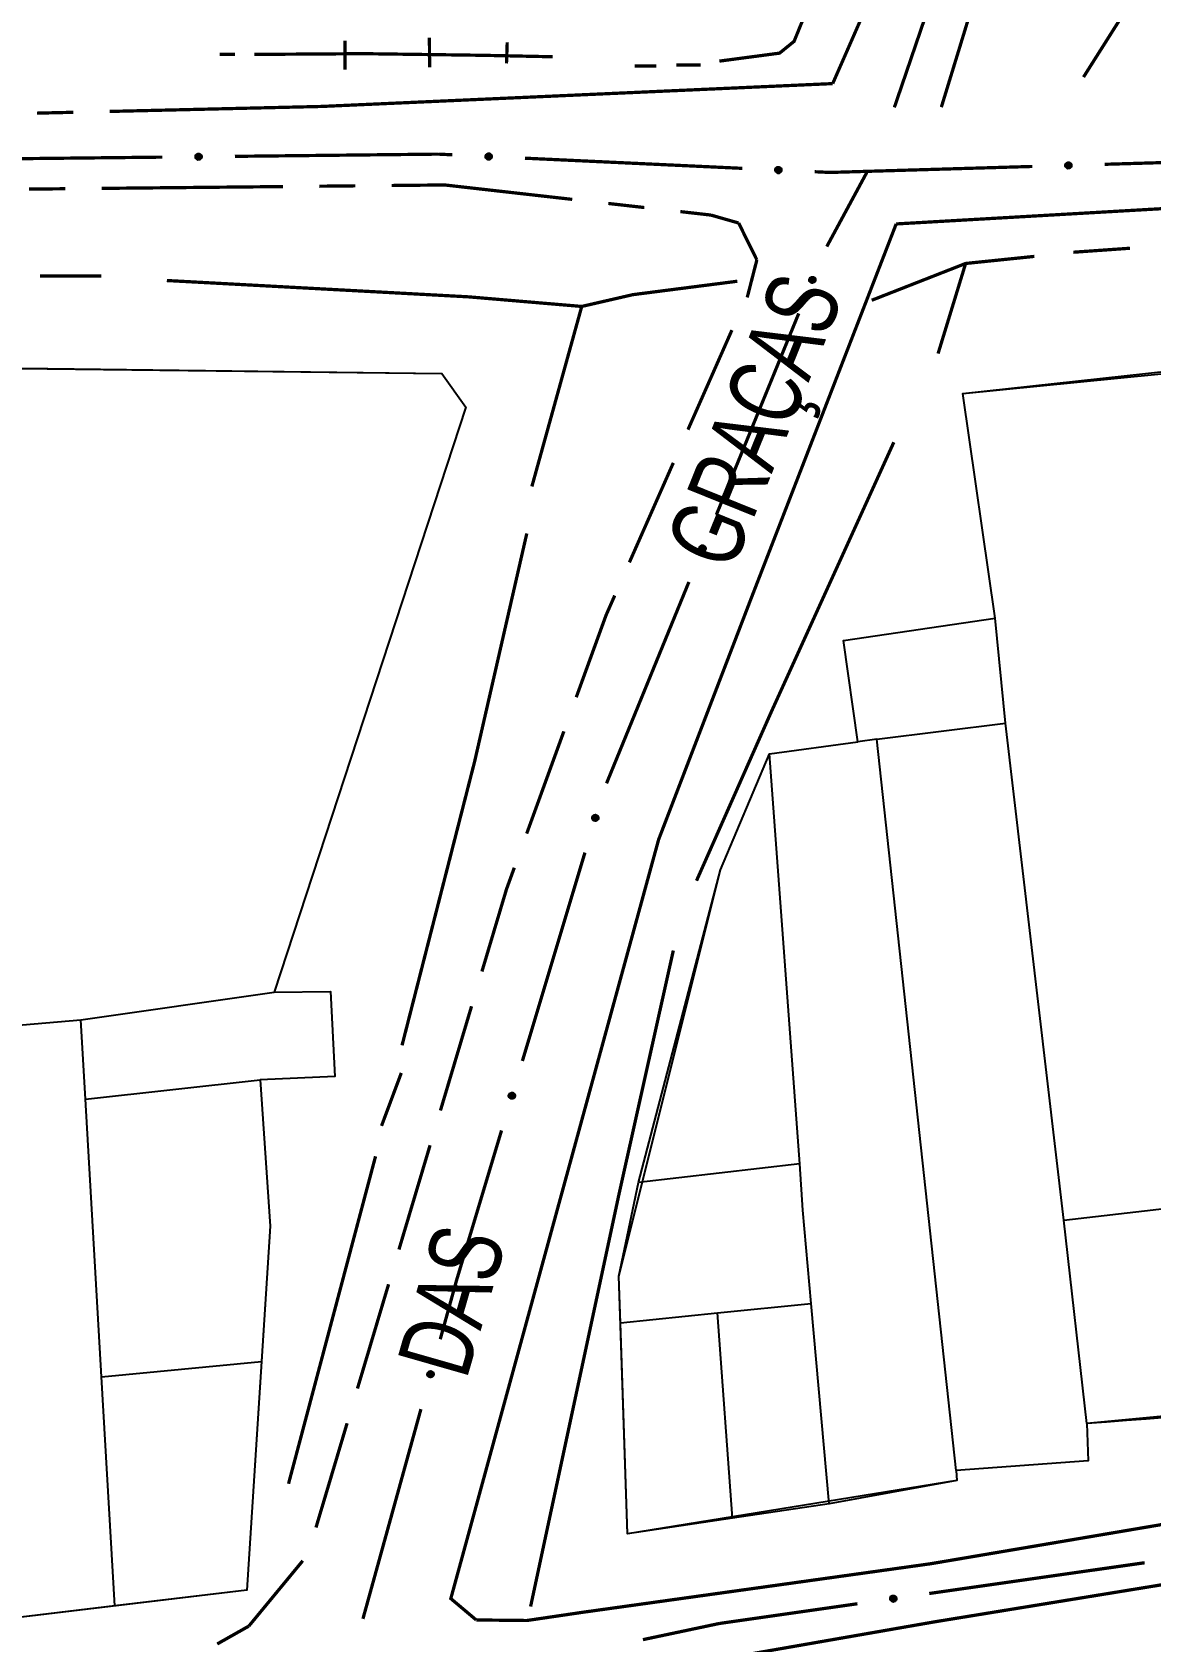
# Model space of a CAD drawing. Extents: x 203614 to 206284, y 4847494 to 4848495.
# Drawn here: x 204399.7 to 204461.4, y 4847875.6 to 4847964.4 of the extents above; entities that cross this region are included whole.
import ezdxf

# ---------------------------------------------------------------- set-up
doc = ezdxf.new("R2010")
doc.units = 0
doc.header["$LTSCALE"] = 1.5
doc.header["$MEASUREMENT"] = 0
doc.linetypes.add('PHANTOMX2', pattern=[5, 2.5, -0.5, 0.5, -0.5, 0.5, -0.5])
for name, color, linetype in [('CD-MALHA-LOTES', 40, 'CONTINUOUS'), ('HD-VALAS-DRENOS', 170, 'CONTINUOUS'), ('RU-QUADRAS', 210, 'CONTINUOUS'), ('SV-EIXO-RUA-N-PAV', 6, 'CONTINUOUS'), ('SV-EIXO-RUA-PAV', 20, 'CONTINUOUS'), ('SV-ESTIVAS', 7, 'CONTINUOUS'), ('SV-RUA-NAO-PAV-S-GUIA-C-GUIA', 7, 'PHANTOMX2'), ('SV-RUA-PAVIM-S-GUIA-C-GUIA', 7, 'CONTINUOUS'), ('SV-TXT-RUA-N-PAV-S-GUIA-C-GUIA', 7, 'CONTINUOUS')]:
    doc.layers.add(name, color=color, linetype=linetype)
doc.styles.add('ARIAL', font='ARIAL.TTF')

msp = doc.modelspace()

# ---------------------------------------------------------------- linework, layer by layer
at = {"layer": 'CD-MALHA-LOTES', "flags": 128}
for points in [[(204386.08, 4847946.06), (204422.31, 4847945.6), (204423.64, 4847943.73), (204413.06, 4847911.48)], [(204451.05, 4847944.48), (204466.06, 4847945.98)], [(204452.82, 4847932.1), (204451.05, 4847944.48)], [(204444.47, 4847930.86), (204452.82, 4847932.1)], [(204453.4, 4847926.3), (204452.82, 4847932.1)], [(204445.25, 4847925.28), (204444.47, 4847930.86)], [(204446.3, 4847925.43), (204453.4, 4847926.3)], [(204456.62, 4847898.9), (204453.4, 4847926.3)], [(204440.39, 4847924.61), (204445.25, 4847925.28)], [(204446.3, 4847925.43), (204445.25, 4847925.28)], [(204450.67, 4847885.09), (204446.3, 4847925.43)], [(204433.16, 4847900.98), (204437.68, 4847918.22), (204440.39, 4847924.61)], [(204442.05, 4847902), (204440.39, 4847924.61)], [(204402.41, 4847909.95), (204413.06, 4847911.48)], [(204413.06, 4847911.48), (204416.17, 4847911.51)], [(204416.17, 4847911.51), (204416.41, 4847906.83)], [(204391.88, 4847909.05), (204402.41, 4847909.95)], [(204402.67, 4847905.58), (204402.41, 4847909.95)], [(204402.67, 4847905.58), (204412.29, 4847906.64)], [(204416.41, 4847906.83), (204412.29, 4847906.64)], [(204412.29, 4847906.64), (204412.85, 4847898.57), (204412.37, 4847891.11)], [(204403.55, 4847890.25), (204402.67, 4847905.58)], [(204442.05, 4847902), (204433.16, 4847900.98)], [(204442.23, 4847899.45), (204442.05, 4847902)], [(204432.16, 4847893.24), (204432.08, 4847895.81), (204433.16, 4847900.98)], [(204456.62, 4847898.9), (204471.55, 4847900.62)], [(204442.69, 4847894.31), (204442.23, 4847899.45)], [(204457.88, 4847887.68), (204456.62, 4847898.9)], [(204432.16, 4847893.24), (204437.51, 4847893.78)], [(204437.51, 4847893.78), (204442.69, 4847894.31)], [(204438.35, 4847882.46), (204437.51, 4847893.78)], [(204443.67, 4847883.25), (204442.69, 4847894.31)], [(204432.56, 4847881.6), (204432.16, 4847893.24)], [(204403.55, 4847890.25), (204412.37, 4847891.11)], [(204412.37, 4847891.11), (204411.57, 4847878.5)], [(204404.28, 4847877.63), (204403.55, 4847890.25)], [(204472.94, 4847889.11), (204457.88, 4847887.68)], [(204457.88, 4847887.68), (204457.96, 4847885.62)], [(204457.96, 4847885.62), (204450.67, 4847885.09)], [(204450.67, 4847885.09), (204450.71, 4847884.55)], [(204450.71, 4847884.55), (204443.67, 4847883.25)], [(204443.67, 4847883.25), (204438.35, 4847882.46)], [(204438.35, 4847882.46), (204432.56, 4847881.6)], [(204411.57, 4847878.5), (204404.28, 4847877.63)], [(204404.28, 4847877.63), (204394.36, 4847876.44)]]:
    msp.add_lwpolyline(points, dxfattribs=at)
at = {"layer": 'HD-VALAS-DRENOS', "const_width": 0.18, "flags": 128}
for points in [[(204460.64, 4847966.59), (204457.7, 4847961.94)], [(204442.52, 4847965.83), (204441.74, 4847963.91), (204440.94, 4847963.26), (204437.62, 4847962.82)], [(204410.9, 4847963.19), (204410.06, 4847963.19)], [(204428.43, 4847963.06), (204424.61, 4847963.14), (204418.06, 4847963.23), (204411.98, 4847963.19)], [(204434.15, 4847962.55), (204432.94, 4847962.55)], [(204436.59, 4847962.6), (204435.25, 4847962.6)], [(204460.26, 4847952.5), (204457.14, 4847952.28)], [(204451.2, 4847951.66), (204446.02, 4847949.63)], [(204449.68, 4847946.69), (204451.2, 4847951.66), (204454.99, 4847952.05)], [(204403.54, 4847950.97), (204400.16, 4847950.97)], [(204430.03, 4847949.29), (204423.78, 4847949.82), (204407.15, 4847950.72)], [(204427.28, 4847939.36), (204430.03, 4847949.29), (204432.85, 4847949.94), (204438.61, 4847950.68)], [(204440.5, 4847926.97), (204447.24, 4847941.8)], [(204420.12, 4847908.54), (204424.12, 4847924.18), (204427, 4847936.77)], [(204436.36, 4847917.62), (204440.5, 4847926.97)], [(204427.21, 4847877.59), (204432.09, 4847900.36), (204435.08, 4847913.77)], [(204418.99, 4847904.1), (204420.08, 4847907.02)], [(204413.86, 4847884.36), (204418.66, 4847902.42)]]:
    msp.add_lwpolyline(points, dxfattribs=at)
at = {"layer": 'RU-QUADRAS', "color": 6, "linetype": 'Continuous'}
msp.add_lwpolyline([(204302.6, 4847947.01), (204422.31, 4847945.6), (204423.64, 4847943.73), (204413.06, 4847911.48), (204416.17, 4847911.51), (204416.41, 4847906.83), (204412.29, 4847906.64), (204412.85, 4847898.57), (204411.57, 4847878.5), (204394.36, 4847876.44)], dxfattribs=at)
msp.add_lwpolyline([(204492.67, 4847892.13, -0.028616723), (204457.88, 4847887.68), (204457.96, 4847885.62), (204450.67, 4847885.09), (204450.71, 4847884.55), (204432.56, 4847881.6), (204432.08, 4847895.81), (204437.68, 4847918.22), (204440.39, 4847924.61), (204445.25, 4847925.28), (204444.47, 4847930.86), (204452.82, 4847932.1), (204451.05, 4847944.48), (204473.87, 4847946.98)], format="xyb", dxfattribs=at)
at = {"layer": 'SV-EIXO-RUA-N-PAV', "const_width": 0.18, "flags": 128}
for points in [[(204394.901214, 4847957.394161), (204406.900504, 4847957.524633)], [(204410.900268, 4847957.568123), (204421.899618, 4847957.687722)], [(204421.899618, 4847957.687722), (204422.11, 4847957.69)], [(204422.11, 4847957.69), (204422.898744, 4847957.653136)], [(204426.894383, 4847957.466389), (204438.881297, 4847956.906148)], [(204458.869372, 4847957.128707), (204470.864112, 4847957.483978)], [(204442.876936, 4847956.719401), (204443.72, 4847956.68)], [(204443.72, 4847956.68), (204454.871125, 4847957.010284)], [(204445.442694, 4847956.11077), (204445.75, 4847956.68)], [(204443.54247, 4847952.590947), (204445.442694, 4847956.11077)], [(204437.453077, 4847937.797089), (204441.995361, 4847948.904188)], [(204431.396699, 4847922.987623), (204435.938983, 4847934.094723)], [(204426.756956, 4847907.677206), (204430.206691, 4847919.170653)], [(204423.12, 4847895.56), (204425.607044, 4847903.846057)], [(204423.02706, 4847895.223862), (204423.12, 4847895.56)], [(204422.227577, 4847892.332353), (204423.02706, 4847895.223862)], [(204417.963669, 4847876.910969), (204421.1616, 4847888.477007)], [(204449.192718, 4847878.309516), (204461.072238, 4847880.005693)], [(204437.64, 4847876.66), (204445.232878, 4847877.744123)], [(204437.317026, 4847876.591703), (204437.64, 4847876.66)], [(204433.403569, 4847875.764146), (204437.317026, 4847876.591703)]]:
    msp.add_lwpolyline(points, dxfattribs=at)
at = {"layer": 'SV-EIXO-RUA-N-PAV', "flags": 128}
for points in [[(204408.755517, 4847957.65489), (204408.789224, 4847957.690328), (204408.82544, 4847957.713893), (204408.861303, 4847957.724854), (204408.895519, 4847957.726276), (204408.930688, 4847957.723788), (204408.965593, 4847957.713457), (204409.001793, 4847957.69341), (204409.03758, 4847957.659847), (204409.059282, 4847957.62116), (204409.071909, 4847957.586576), (204409.075446, 4847957.550982), (204409.072457, 4847957.516857), (204409.060526, 4847957.480956), (204409.039852, 4847957.444469), (204409.005232, 4847957.4093), (204408.969568, 4847957.386441), (204408.934602, 4847957.37675), (204408.898796, 4847957.373421), (204408.862921, 4847957.376391), (204408.828717, 4847957.38673), (204408.792018, 4847957.407612), (204408.757759, 4847957.442242), (204408.734554, 4847957.477551), (204408.724375, 4847957.512373), (204408.721891, 4847957.547698), (204408.723957, 4847957.583002), (204408.732881, 4847957.618521), (204408.755517, 4847957.65489)], [(204424.758179, 4847957.676431), (204424.793869, 4847957.709871), (204424.831381, 4847957.731313), (204424.867815, 4847957.740192), (204424.902057, 4847957.739643), (204424.937025, 4847957.735135), (204424.971277, 4847957.722813), (204425.006263, 4847957.700715), (204425.040059, 4847957.665148), (204425.059499, 4847957.625277), (204425.070115, 4847957.590023), (204425.071598, 4847957.554285), (204425.06665, 4847957.520389), (204425.052674, 4847957.485233), (204425.029934, 4847957.449997), (204424.993348, 4847957.416879), (204424.956428, 4847957.39611), (204424.920961, 4847957.388447), (204424.885023, 4847957.387184), (204424.849379, 4847957.392213), (204424.815826, 4847957.404503), (204424.78039, 4847957.427462), (204424.748181, 4847957.464006), (204424.727046, 4847957.500593), (204424.718887, 4847957.535942), (204424.71844, 4847957.571352), (204424.722534, 4847957.606479), (204424.733488, 4847957.641425), (204424.758179, 4847957.676431)], [(204440.740732, 4847956.929443), (204440.776422, 4847956.962883), (204440.813934, 4847956.984325), (204440.850368, 4847956.993204), (204440.88461, 4847956.992654), (204440.919578, 4847956.988147), (204440.95383, 4847956.975824), (204440.988816, 4847956.953727), (204441.022613, 4847956.91816), (204441.042052, 4847956.878289), (204441.052668, 4847956.843035), (204441.054151, 4847956.807297), (204441.049203, 4847956.773401), (204441.035227, 4847956.738245), (204441.012487, 4847956.703008), (204440.975901, 4847956.66989), (204440.938981, 4847956.649121), (204440.903515, 4847956.641459), (204440.867576, 4847956.640195), (204440.831932, 4847956.645225), (204440.79838, 4847956.657515), (204440.762943, 4847956.680474), (204440.730734, 4847956.717018), (204440.709599, 4847956.753605), (204440.70144, 4847956.788954), (204440.700993, 4847956.824363), (204440.705087, 4847956.859491), (204440.716041, 4847956.894437), (204440.740732, 4847956.929443)], [(204456.723372, 4847957.175274), (204456.756409, 4847957.211338), (204456.792177, 4847957.235577), (204456.827828, 4847957.247208), (204456.862012, 4847957.249271), (204456.897222, 4847957.247443), (204456.932314, 4847957.237767), (204456.968883, 4847957.218401), (204457.005292, 4847957.185515), (204457.027715, 4847957.147242), (204457.040988, 4847957.1129), (204457.045191, 4847957.077379), (204457.042842, 4847957.043204), (204457.031587, 4847957.007085), (204457.011599, 4847956.970217), (204456.977645, 4847956.934406), (204456.942416, 4847956.910883), (204456.907637, 4847956.900539), (204456.871899, 4847956.896539), (204456.835976, 4847956.898837), (204456.801583, 4847956.908533), (204456.764499, 4847956.928723), (204456.729598, 4847956.962705), (204456.705735, 4847956.997574), (204456.694905, 4847957.032198), (204456.69176, 4847957.067471), (204456.693164, 4847957.102808), (204456.701422, 4847957.138488), (204456.723372, 4847957.175274)], [(204442.596133, 4847950.66405), (204442.576576, 4847950.708879), (204442.568935, 4847950.751405), (204442.572771, 4847950.788709), (204442.584756, 4847950.820789), (204442.600713, 4847950.852228), (204442.623795, 4847950.880376), (204442.656334, 4847950.905942), (204442.701165, 4847950.925875), (204442.745244, 4847950.93084), (204442.782017, 4847950.929036), (204442.816188, 4847950.918465), (204442.84647, 4847950.902451), (204442.874915, 4847950.877508), (204442.900502, 4847950.84428), (204442.919455, 4847950.798716), (204442.92666, 4847950.756972), (204442.922002, 4847950.720988), (204442.911157, 4847950.686702), (204442.894481, 4847950.6548), (204442.871664, 4847950.627301), (204442.838163, 4847950.601599), (204442.792943, 4847950.583489), (204442.751391, 4847950.575827), (204442.71535, 4847950.579978), (204442.681836, 4847950.591415), (204442.650108, 4847950.607037), (204442.620848, 4847950.629062), (204442.596133, 4847950.66405)], [(204436.539754, 4847935.854584), (204436.520197, 4847935.899413), (204436.512556, 4847935.941939), (204436.516392, 4847935.979243), (204436.528377, 4847936.011324), (204436.544335, 4847936.042763), (204436.567417, 4847936.07091), (204436.599955, 4847936.096476), (204436.644786, 4847936.116409), (204436.688865, 4847936.121374), (204436.725639, 4847936.11957), (204436.75981, 4847936.108999), (204436.790091, 4847936.092985), (204436.818536, 4847936.068042), (204436.844123, 4847936.034814), (204436.863076, 4847935.98925), (204436.870281, 4847935.947506), (204436.865624, 4847935.911522), (204436.854779, 4847935.877236), (204436.838102, 4847935.845334), (204436.815285, 4847935.817835), (204436.781784, 4847935.792134), (204436.736564, 4847935.774023), (204436.695012, 4847935.766361), (204436.658971, 4847935.770512), (204436.625457, 4847935.781949), (204436.593729, 4847935.797571), (204436.564469, 4847935.819596), (204436.539754, 4847935.854584)], [(204430.634908, 4847920.980258), (204430.611119, 4847921.022991), (204430.599411, 4847921.064582), (204430.599631, 4847921.102082), (204430.608466, 4847921.135169), (204430.621316, 4847921.168), (204430.641576, 4847921.198243), (204430.671496, 4847921.226828), (204430.714196, 4847921.250993), (204430.75759, 4847921.260186), (204430.794366, 4847921.261938), (204430.829398, 4847921.254712), (204430.861083, 4847921.241694), (204430.891801, 4847921.219611), (204430.920473, 4847921.189006), (204430.943733, 4847921.145482), (204430.954931, 4847921.104628), (204430.953766, 4847921.068362), (204430.946279, 4847921.03319), (204430.932758, 4847920.999829), (204430.9127, 4847920.970257), (204430.881834, 4847920.941444), (204430.838571, 4847920.919056), (204430.797952, 4847920.907422), (204430.761679, 4847920.908077), (204430.727218, 4847920.916228), (204430.694131, 4847920.928717), (204430.662883, 4847920.947816), (204430.634908, 4847920.980258)], [(204426.035261, 4847905.655662), (204426.011471, 4847905.698395), (204425.999764, 4847905.739986), (204425.999984, 4847905.777486), (204426.008818, 4847905.810573), (204426.021669, 4847905.843404), (204426.041928, 4847905.873647), (204426.071849, 4847905.902232), (204426.114548, 4847905.926397), (204426.157943, 4847905.93559), (204426.194719, 4847905.937342), (204426.22975, 4847905.930116), (204426.261435, 4847905.917098), (204426.292154, 4847905.895015), (204426.320826, 4847905.86441), (204426.344086, 4847905.820886), (204426.355284, 4847905.780032), (204426.354119, 4847905.743766), (204426.346632, 4847905.708594), (204426.33311, 4847905.675233), (204426.313052, 4847905.645661), (204426.282186, 4847905.616848), (204426.238924, 4847905.59446), (204426.198305, 4847905.582826), (204426.162032, 4847905.583481), (204426.12757, 4847905.591632), (204426.094484, 4847905.604121), (204426.063236, 4847905.62322), (204426.035261, 4847905.655662)], [(204421.550199, 4847890.295531), (204421.525482, 4847890.337734), (204421.512869, 4847890.37906), (204421.51227, 4847890.416555), (204421.52038, 4847890.449827), (204421.532511, 4847890.482932), (204421.552105, 4847890.513609), (204421.581394, 4847890.542841), (204421.623555, 4847890.567933), (204421.666739, 4847890.578071), (204421.703468, 4847890.580626), (204421.738649, 4847890.574166), (204421.770611, 4847890.561843), (204421.801804, 4847890.540436), (204421.831137, 4847890.510465), (204421.855342, 4847890.46746), (204421.86743, 4847890.42686), (204421.867057, 4847890.390577), (204421.86034, 4847890.35525), (204421.84755, 4847890.321601), (204421.828142, 4847890.291598), (204421.797913, 4847890.262118), (204421.75515, 4847890.238791), (204421.714794, 4847890.226272), (204421.678516, 4847890.226136), (204421.643885, 4847890.233532), (204421.610533, 4847890.245295), (204421.578875, 4847890.263708), (204421.550199, 4847890.295531)], [(204447.055001, 4847878.115486), (204447.083791, 4847878.155022), (204447.11662, 4847878.183115), (204447.150745, 4847878.198664), (204447.184483, 4847878.204542), (204447.219676, 4847878.206668), (204447.25563, 4847878.200983), (204447.294138, 4847878.185834), (204447.334001, 4847878.157231), (204447.360569, 4847878.12171), (204447.377603, 4847878.08907), (204447.385758, 4847878.054243), (204447.38725, 4847878.02002), (204447.38011, 4847877.982868), (204447.364377, 4847877.943994), (204447.334646, 4847877.904606), (204447.302272, 4847877.877286), (204447.26887, 4847877.863112), (204447.233806, 4847877.855136), (204447.197851, 4847877.853396), (204447.162589, 4847877.85918), (204447.123477, 4847877.875091), (204447.08499, 4847877.904951), (204447.057373, 4847877.936929), (204447.042734, 4847877.970123), (204447.035659, 4847878.004821), (204447.033097, 4847878.040093), (204447.037307, 4847878.076473), (204447.055001, 4847878.115486)]]:
    msp.add_lwpolyline(points, close=True, dxfattribs=at)
for points in [[(204408.721891, 4847957.547698), (204409.071909, 4847957.586576)], [(204408.723957, 4847957.583002), (204409.059282, 4847957.62116)], [(204408.724375, 4847957.512373), (204409.075446, 4847957.550982)], [(204408.725735, 4847957.529632), (204409.071947, 4847957.566147)], [(204408.726699, 4847957.566487), (204409.060601, 4847957.605597)], [(204408.732881, 4847957.618521), (204409.03758, 4847957.659847)], [(204408.732943, 4847957.494231), (204409.070939, 4847957.533385)], [(204408.73315, 4847957.600672), (204409.043842, 4847957.640894)], [(204408.734554, 4847957.477551), (204409.072457, 4847957.516857)], [(204408.745059, 4847957.634917), (204409.016183, 4847957.674709)], [(204408.748338, 4847957.458918), (204409.061774, 4847957.497806)], [(204408.755517, 4847957.65489), (204409.001793, 4847957.69341)], [(204408.774662, 4847957.673447), (204408.976302, 4847957.702932)], [(204408.789224, 4847957.690328), (204408.965593, 4847957.713457)], [(204408.809811, 4847957.703851), (204408.939299, 4847957.71754)], [(204408.82544, 4847957.713893), (204408.930688, 4847957.723788)], [(204424.71844, 4847957.571352), (204425.070115, 4847957.590023)], [(204424.718887, 4847957.535942), (204425.071598, 4847957.554285)], [(204424.721238, 4847957.553094), (204425.068978, 4847957.569626)], [(204424.722534, 4847957.606479), (204425.059499, 4847957.625277)], [(204424.724321, 4847957.589833), (204425.059921, 4847957.609664)], [(204424.726397, 4847957.517337), (204425.066086, 4847957.536977)], [(204424.727046, 4847957.500593), (204425.06665, 4847957.520389)], [(204424.732729, 4847957.62359), (204425.045221, 4847957.645867)], [(204424.733488, 4847957.641425), (204425.040059, 4847957.665148)], [(204424.739734, 4847957.481197), (204425.054888, 4847957.501984)], [(204424.746589, 4847957.657093), (204425.019553, 4847957.681217)], [(204424.748181, 4847957.464006), (204425.052674, 4847957.485233)], [(204424.758179, 4847957.676431), (204425.006263, 4847957.700715)], [(204424.77836, 4847957.693856), (204424.981363, 4847957.711688)], [(204424.793869, 4847957.709871), (204424.971277, 4847957.722813)], [(204424.8152, 4847957.722186), (204424.945262, 4847957.728402)], [(204424.831381, 4847957.731313), (204424.937025, 4847957.735135)], [(204408.757759, 4847957.442242), (204409.060526, 4847957.480956)], [(204408.778711, 4847957.426498), (204409.04715, 4847957.462167)], [(204408.792018, 4847957.407612), (204409.039852, 4847957.444469)], [(204408.815848, 4847957.39961), (204409.01479, 4847957.426336)], [(204408.828717, 4847957.38673), (204409.005232, 4847957.4093)], [(204408.850152, 4847957.382243), (204408.98099, 4847957.397312)], [(204408.862921, 4847957.376391), (204408.969568, 4847957.386441)], [(204424.768192, 4847957.447083), (204425.038239, 4847957.467246)], [(204424.78039, 4847957.427462), (204425.029934, 4847957.449997)], [(204424.80372, 4847957.418102), (204425.00387, 4847957.433336)], [(204424.815826, 4847957.404503), (204424.993348, 4847957.416879)], [(204424.836968, 4847957.39879), (204424.968456, 4847957.406305)], [(204424.849379, 4847957.392213), (204424.956428, 4847957.39611)], [(204440.700993, 4847956.824363), (204441.052668, 4847956.843035)], [(204440.70144, 4847956.788954), (204441.054151, 4847956.807297)], [(204440.703792, 4847956.806106), (204441.051531, 4847956.822638)], [(204440.705087, 4847956.859491), (204441.042052, 4847956.878289)], [(204440.706875, 4847956.842845), (204441.042474, 4847956.862676)], [(204440.70895, 4847956.770349), (204441.048639, 4847956.789989)], [(204440.709599, 4847956.753605), (204441.049203, 4847956.773401)], [(204440.715282, 4847956.876602), (204441.027774, 4847956.898879)], [(204440.716041, 4847956.894437), (204441.022613, 4847956.91816)], [(204440.722287, 4847956.734209), (204441.037442, 4847956.754996)], [(204440.729142, 4847956.910104), (204441.002106, 4847956.934229)], [(204440.730734, 4847956.717018), (204441.035227, 4847956.738245)], [(204440.740732, 4847956.929443), (204440.988816, 4847956.953727)], [(204440.750745, 4847956.700095), (204441.020792, 4847956.720258)], [(204440.760913, 4847956.946868), (204440.963916, 4847956.9647)], [(204440.762943, 4847956.680474), (204441.012487, 4847956.703008)], [(204440.776422, 4847956.962883), (204440.95383, 4847956.975824)], [(204440.786273, 4847956.671114), (204440.986423, 4847956.686348)], [(204440.797753, 4847956.975198), (204440.927815, 4847956.981414)], [(204440.79838, 4847956.657515), (204440.975901, 4847956.66989)], [(204440.813934, 4847956.984325), (204440.919578, 4847956.988147)], [(204440.819521, 4847956.651802), (204440.951009, 4847956.659317)], [(204440.831932, 4847956.645225), (204440.938981, 4847956.649121)], [(204456.69176, 4847957.067471), (204457.040988, 4847957.1129)], [(204456.693164, 4847957.102808), (204457.027715, 4847957.147242)], [(204456.694905, 4847957.032198), (204457.045191, 4847957.077379)], [(204456.695942, 4847957.04948), (204457.041409, 4847957.092475)], [(204456.696215, 4847957.086347), (204457.029327, 4847957.131706)], [(204456.701422, 4847957.138488), (204457.005292, 4847957.185515)], [(204456.702025, 4847957.120647), (204457.011909, 4847957.166683)], [(204456.703812, 4847957.01422), (204457.041015, 4847957.059701)], [(204456.705735, 4847956.997574), (204457.042842, 4847957.043204)], [(204456.71329, 4847957.155108), (204456.983621, 4847957.199973)], [(204456.719866, 4847956.979203), (204457.032518, 4847957.023956)], [(204456.723372, 4847957.175274), (204456.968883, 4847957.218401)], [(204456.729598, 4847956.962705), (204457.031587, 4847957.007085)], [(204456.742166, 4847957.194187), (204456.943218, 4847957.227444)], [(204456.750842, 4847956.947357), (204457.018565, 4847956.98805)], [(204456.756409, 4847957.211338), (204456.932314, 4847957.237767)], [(204456.764499, 4847956.928723), (204457.011599, 4847956.970217)], [(204456.776739, 4847957.225244), (204456.905948, 4847957.241357)], [(204456.788475, 4847956.921169), (204456.986881, 4847956.951618)], [(204456.792177, 4847957.235577), (204456.897222, 4847957.247443)], [(204456.801583, 4847956.908533), (204456.977645, 4847956.934406)], [(204456.823099, 4847956.904448), (204456.953632, 4847956.921966)], [(204456.835976, 4847956.898837), (204456.942416, 4847956.910883)], [(204442.568935, 4847950.751405), (204442.600713, 4847950.852228)], [(204442.572116, 4847950.733102), (204442.609817, 4847950.857735)], [(204442.576576, 4847950.708879), (204442.623795, 4847950.880376)], [(204442.586472, 4847950.688901), (204442.637655, 4847950.886154)], [(204442.596133, 4847950.66405), (204442.656334, 4847950.905942)], [(204442.610473, 4847950.646653), (204442.679156, 4847950.911934)], [(204442.620848, 4847950.629062), (204442.701165, 4847950.925875)], [(204442.637399, 4847950.622374), (204442.721061, 4847950.924281)], [(204442.650108, 4847950.607037), (204442.745244, 4847950.93084)], [(204442.666391, 4847950.603146), (204442.760097, 4847950.926008)], [(204442.681836, 4847950.591415), (204442.782017, 4847950.929036)], [(204442.699976, 4847950.587938), (204442.800856, 4847950.921133)], [(204442.71535, 4847950.579978), (204442.816188, 4847950.918465)], [(204442.735396, 4847950.580824), (204442.830651, 4847950.907474)], [(204442.751391, 4847950.575827), (204442.84647, 4847950.902451)], [(204442.773915, 4847950.581287), (204442.859873, 4847950.885204)], [(204442.792943, 4847950.583489), (204442.874915, 4847950.877508)], [(204442.81559, 4847950.596677), (204442.88703, 4847950.857882)], [(204442.838163, 4847950.601599), (204442.900502, 4847950.84428)], [(204442.854795, 4847950.620448), (204442.907471, 4847950.814141)], [(204442.871664, 4847950.627301), (204442.919455, 4847950.798716)], [(204442.884127, 4847950.645308), (204442.921081, 4847950.77172)], [(204442.894481, 4847950.6548), (204442.92666, 4847950.756972)], [(204436.512556, 4847935.941939), (204436.544335, 4847936.042763)], [(204436.515737, 4847935.923636), (204436.553438, 4847936.048269)], [(204436.520197, 4847935.899413), (204436.567417, 4847936.07091)], [(204436.530094, 4847935.879436), (204436.581276, 4847936.076688)], [(204436.539754, 4847935.854584), (204436.599955, 4847936.096476)], [(204436.554094, 4847935.837188), (204436.622778, 4847936.102468)], [(204436.564469, 4847935.819596), (204436.644786, 4847936.116409)], [(204436.581021, 4847935.812908), (204436.664683, 4847936.114816)], [(204436.593729, 4847935.797571), (204436.688865, 4847936.121374)], [(204436.610013, 4847935.793681), (204436.703718, 4847936.116542)], [(204436.625457, 4847935.781949), (204436.725639, 4847936.11957)], [(204436.643597, 4847935.778472), (204436.744477, 4847936.111668)], [(204436.658971, 4847935.770512), (204436.75981, 4847936.108999)], [(204436.679017, 4847935.771358), (204436.774273, 4847936.098009)], [(204436.695012, 4847935.766361), (204436.790091, 4847936.092985)], [(204436.717537, 4847935.771822), (204436.803495, 4847936.075739)], [(204436.736564, 4847935.774023), (204436.818536, 4847936.068042)], [(204436.759211, 4847935.787211), (204436.830651, 4847936.048417)], [(204436.781784, 4847935.792134), (204436.844123, 4847936.034814)], [(204436.798417, 4847935.810982), (204436.851093, 4847936.004676)], [(204436.815285, 4847935.817835), (204436.863076, 4847935.98925)], [(204436.827748, 4847935.835842), (204436.864703, 4847935.962254)], [(204436.838102, 4847935.845334), (204436.870281, 4847935.947506)], [(204430.599411, 4847921.064582), (204430.621316, 4847921.168)], [(204430.604343, 4847921.046671), (204430.629846, 4847921.174359)], [(204430.611119, 4847921.022991), (204430.641576, 4847921.198243)], [(204430.622896, 4847921.004061), (204430.654813, 4847921.205331)], [(204430.634908, 4847920.980258), (204430.671496, 4847921.226828)], [(204430.65086, 4847920.964325), (204430.693635, 4847921.234994)], [(204430.662883, 4847920.947816), (204430.714196, 4847921.250993)], [(204430.680002, 4847920.942756), (204430.734153, 4847921.251326)], [(204430.694131, 4847920.928717), (204430.75759, 4847921.260186)], [(204430.710714, 4847920.926415), (204430.77284, 4847921.25681)], [(204430.727218, 4847920.916228), (204430.794366, 4847921.261938)], [(204430.745609, 4847920.914517), (204430.813879, 4847921.255889)], [(204430.761679, 4847920.908077), (204430.829398, 4847921.254712)], [(204430.78155, 4847920.910852), (204430.844853, 4847921.245168)], [(204430.797952, 4847920.907422), (204430.861083, 4847921.241694)], [(204430.819845, 4847920.915029), (204430.876087, 4847921.225821)], [(204430.838571, 4847920.919056), (204430.891801, 4847921.219611)], [(204430.859841, 4847920.934367), (204430.905752, 4847921.201245)], [(204430.881834, 4847920.941444), (204430.920473, 4847921.189006)], [(204430.896571, 4847920.961809), (204430.930318, 4847921.15968)], [(204430.9127, 4847920.970257), (204430.943733, 4847921.145482)], [(204430.923368, 4847920.989382), (204430.947956, 4847921.11877)], [(204430.932758, 4847920.999829), (204430.954931, 4847921.104628)], [(204425.999764, 4847905.739986), (204426.021669, 4847905.843404)], [(204426.004695, 4847905.722075), (204426.030199, 4847905.849763)], [(204426.011471, 4847905.698395), (204426.041928, 4847905.873647)], [(204426.023248, 4847905.679465), (204426.055166, 4847905.880735)], [(204426.035261, 4847905.655662), (204426.071849, 4847905.902232)], [(204426.051212, 4847905.639729), (204426.093987, 4847905.910398)], [(204426.063236, 4847905.62322), (204426.114548, 4847905.926397)], [(204426.080355, 4847905.61816), (204426.134506, 4847905.92673)], [(204426.094484, 4847905.604121), (204426.157943, 4847905.93559)], [(204426.111067, 4847905.601819), (204426.173193, 4847905.932214)], [(204426.12757, 4847905.591632), (204426.194719, 4847905.937342)], [(204426.145961, 4847905.589921), (204426.214232, 4847905.931293)], [(204426.162032, 4847905.583481), (204426.22975, 4847905.930116)], [(204426.181903, 4847905.586256), (204426.245206, 4847905.920572)], [(204426.198305, 4847905.582826), (204426.261435, 4847905.917098)], [(204426.220198, 4847905.590433), (204426.27644, 4847905.901225)], [(204426.238924, 4847905.59446), (204426.292154, 4847905.895015)], [(204426.260194, 4847905.609771), (204426.306105, 4847905.876649)], [(204426.282186, 4847905.616848), (204426.320826, 4847905.86441)], [(204426.296923, 4847905.637213), (204426.33067, 4847905.835084)], [(204426.313052, 4847905.645661), (204426.344086, 4847905.820886)], [(204426.32372, 4847905.664786), (204426.348309, 4847905.794173)], [(204426.33311, 4847905.675233), (204426.355284, 4847905.780032)], [(204421.512869, 4847890.37906), (204421.532511, 4847890.482932)], [(204421.51819, 4847890.361261), (204421.540899, 4847890.489475)], [(204421.525482, 4847890.337734), (204421.552105, 4847890.513609)], [(204421.53767, 4847890.319066), (204421.565184, 4847890.520985)], [(204421.550199, 4847890.295531), (204421.581394, 4847890.542841)], [(204421.566495, 4847890.27995), (204421.603349, 4847890.551489)], [(204421.578875, 4847890.263708), (204421.623555, 4847890.567933)], [(204421.596101, 4847890.259023), (204421.643501, 4847890.568701)], [(204421.610533, 4847890.245295), (204421.666739, 4847890.578071)], [(204421.627162, 4847890.243356), (204421.682059, 4847890.575029)], [(204421.643885, 4847890.233532), (204421.703468, 4847890.580626)], [(204421.662309, 4847890.232223), (204421.723108, 4847890.575005)], [(204421.678516, 4847890.226136), (204421.738649, 4847890.574166)], [(204421.698321, 4847890.229344), (204421.754309, 4847890.564962)], [(204421.714794, 4847890.226272), (204421.770611, 4847890.561843)], [(204421.736516, 4847890.234356), (204421.785958, 4847890.546302)], [(204421.75515, 4847890.238791), (204421.801804, 4847890.540436)], [(204421.77608, 4847890.254563), (204421.816153, 4847890.52238)], [(204421.797913, 4847890.262118), (204421.831137, 4847890.510465)], [(204421.812202, 4847890.2828), (204421.84162, 4847890.481361)], [(204421.828142, 4847890.291598), (204421.855342, 4847890.46746)], [(204421.83839, 4847890.310952), (204421.860148, 4847890.440845)], [(204421.84755, 4847890.321601), (204421.86743, 4847890.42686)], [(204447.033097, 4847878.040093), (204447.360569, 4847878.12171)], [(204447.035659, 4847878.004821), (204447.377603, 4847878.08907)], [(204447.037307, 4847878.076473), (204447.334001, 4847878.157231)], [(204447.037973, 4847878.024077), (204447.363909, 4847878.106452)], [(204447.039905, 4847878.058812), (204447.342685, 4847878.139259)], [(204447.041829, 4847877.987412), (204447.380309, 4847878.068821)], [(204447.042734, 4847877.970123), (204447.385758, 4847878.054243)], [(204447.04724, 4847878.094318), (204447.310847, 4847878.169172)], [(204447.053598, 4847877.953255), (204447.383587, 4847878.036209)], [(204447.055001, 4847878.115486), (204447.294138, 4847878.185834)], [(204447.057373, 4847877.936929), (204447.38725, 4847878.02002)], [(204447.071558, 4847878.136384), (204447.267622, 4847878.191946)], [(204447.073472, 4847877.920255), (204447.379146, 4847877.999737)], [(204447.083791, 4847878.155022), (204447.25563, 4847878.200983)], [(204447.08499, 4847877.904951), (204447.38011, 4847877.982868)], [(204447.102436, 4847878.171117), (204447.229029, 4847878.201598)], [(204447.107819, 4847877.892078), (204447.369302, 4847877.962494)], [(204447.11662, 4847878.183115), (204447.219676, 4847878.206668)], [(204447.123477, 4847877.875091), (204447.364377, 4847877.943994)], [(204447.148149, 4847877.87027), (204447.341897, 4847877.922744)], [(204447.162589, 4847877.85918), (204447.334646, 4847877.904606)], [(204447.184426, 4847877.857531), (204447.312177, 4847877.889555)], [(204447.197851, 4847877.853396), (204447.302272, 4847877.877286)]]:
    msp.add_lwpolyline(points, dxfattribs=at)
at = {"layer": 'SV-EIXO-RUA-PAV', "const_width": 0.18, "flags": 128}
msp.add_lwpolyline([(204447.27, 4847960.27), (204451.148348, 4847971.625986)], dxfattribs=at)
at = {"layer": 'SV-ESTIVAS', "const_width": 0.18, "flags": 128}
for points in [[(204416.97, 4847963.95), (204416.97, 4847962.34)], [(204421.64, 4847962.48), (204421.63, 4847964.11)], [(204425.88, 4847962.69), (204425.92, 4847963.85)]]:
    msp.add_lwpolyline(points, dxfattribs=at)
at = {"layer": 'SV-RUA-NAO-PAV-S-GUIA-C-GUIA', "const_width": 0.18, "flags": 128}
for points in [[(204443.87, 4847961.58), (204415.69, 4847960.32), (204413.99, 4847960.28)], [(204413.99, 4847960.28), (204403.99277, 4847960.044629)], [(204401.993324, 4847959.997554), (204399.993879, 4847959.95048)], [(204636.85, 4847959.56), (204569.87, 4847958.59), (204511.59, 4847957.53), (204447.37, 4847953.84)], [(204399.552465, 4847955.761366), (204401.552365, 4847955.781319)], [(204403.552266, 4847955.801271), (204413.551768, 4847955.901034)], [(204415.551669, 4847955.920987), (204417.551569, 4847955.94094)], [(204419.551469, 4847955.960892), (204421.55137, 4847955.980845)], [(204421.55137, 4847955.980845), (204422.47, 4847955.99)], [(204422.47, 4847955.99), (204429.50648, 4847955.194321)], [(204431.493814, 4847954.969595), (204433.481149, 4847954.744869)], [(204435.468483, 4847954.520143), (204436.46215, 4847954.40778)], [(204436.46215, 4847954.40778), (204437.15, 4847954.33)], [(204636.977491, 4847907.22), (204619.67, 4847904.69), (204577.29, 4847899.71), (204539.81, 4847894.52), (204512.67, 4847890.01), (204477.45, 4847884.73), (204449.27, 4847879.95), (204430.06, 4847877.27), (204427.01, 4847876.82), (204424.21, 4847876.85)], [(204524.95, 4847806.92), (204513.75, 4847846.86), (204502.97, 4847885.42), (204477.15, 4847881.26), (204449.51, 4847876.75), (204430.31, 4847873.4), (204424.48, 4847873.16)], [(204411.67, 4847876.51), (204409.928885, 4847875.525867)]]:
    msp.add_lwpolyline(points, dxfattribs=at)
at = {"layer": 'SV-RUA-PAVIM-S-GUIA-C-GUIA', "const_width": 0.18, "flags": 128}
for points in [[(204481.41, 4848011.62), (204479.03, 4848011.16), (204476.32, 4848008.34), (204463.26, 4847985.18), (204455.64, 4847979.15), (204449.86, 4847960.28)], [(204460.07, 4847998.6), (204443.87, 4847961.58)], [(204437.15, 4847954.33), (204438.111404, 4847954.054859)], [(204438.111404, 4847954.054859), (204438.682639, 4847953.89138)], [(204438.682639, 4847953.89138), (204439.304941, 4847952.630783)], [(204447.37, 4847953.84), (204439.38, 4847933.21), (204434.27, 4847919.89), (204422.81, 4847878.03), (204424.21, 4847876.85)], [(204439.304941, 4847952.630783), (204439.687038, 4847951.856772)], [(204439.687038, 4847951.856772), (204439.155706, 4847949.787072)], [(204438.310878, 4847947.984026), (204435.887924, 4847942.49501)], [(204435.080273, 4847940.665338), (204432.657319, 4847935.176322)], [(204431.849668, 4847933.34665), (204431.445842, 4847932.431814)], [(204431.37, 4847932.26), (204429.726669, 4847927.737098)], [(204431.445842, 4847932.431814), (204431.37, 4847932.26)], [(204429.043682, 4847925.857329), (204426.994722, 4847920.218024)], [(204426.311736, 4847918.338256), (204425.970242, 4847917.398372)], [(204425.88, 4847917.15), (204424.525664, 4847912.612046)], [(204425.970242, 4847917.398372), (204425.88, 4847917.15)], [(204423.9537, 4847910.695576), (204422.237809, 4847904.946165)], [(204421.665845, 4847903.029695), (204419.949954, 4847897.280285)], [(204419.377991, 4847895.363815), (204417.6621, 4847889.614405)], [(204417.090136, 4847887.697935), (204415.374245, 4847881.948525)], [(204414.645728, 4847880.11556), (204412.099615, 4847877.030546)], [(204412.099615, 4847877.030546), (204411.67, 4847876.51)]]:
    msp.add_lwpolyline(points, dxfattribs=at)

# ---------------------------------------------------------------- texts
at = {"layer": 'SV-TXT-RUA-N-PAV-S-GUIA-C-GUIA', "style": 'ARIAL', "width": 0.7}
for s, rotation, p in [('GRAÇAS', 68, (204438.3, 4847934.59)), ('DAS', 74, (204423.67, 4847890.05))]:
    msp.add_text(s, height=4, rotation=rotation, dxfattribs=at).set_placement(p)

doc.saveas('drawing.dxf')
